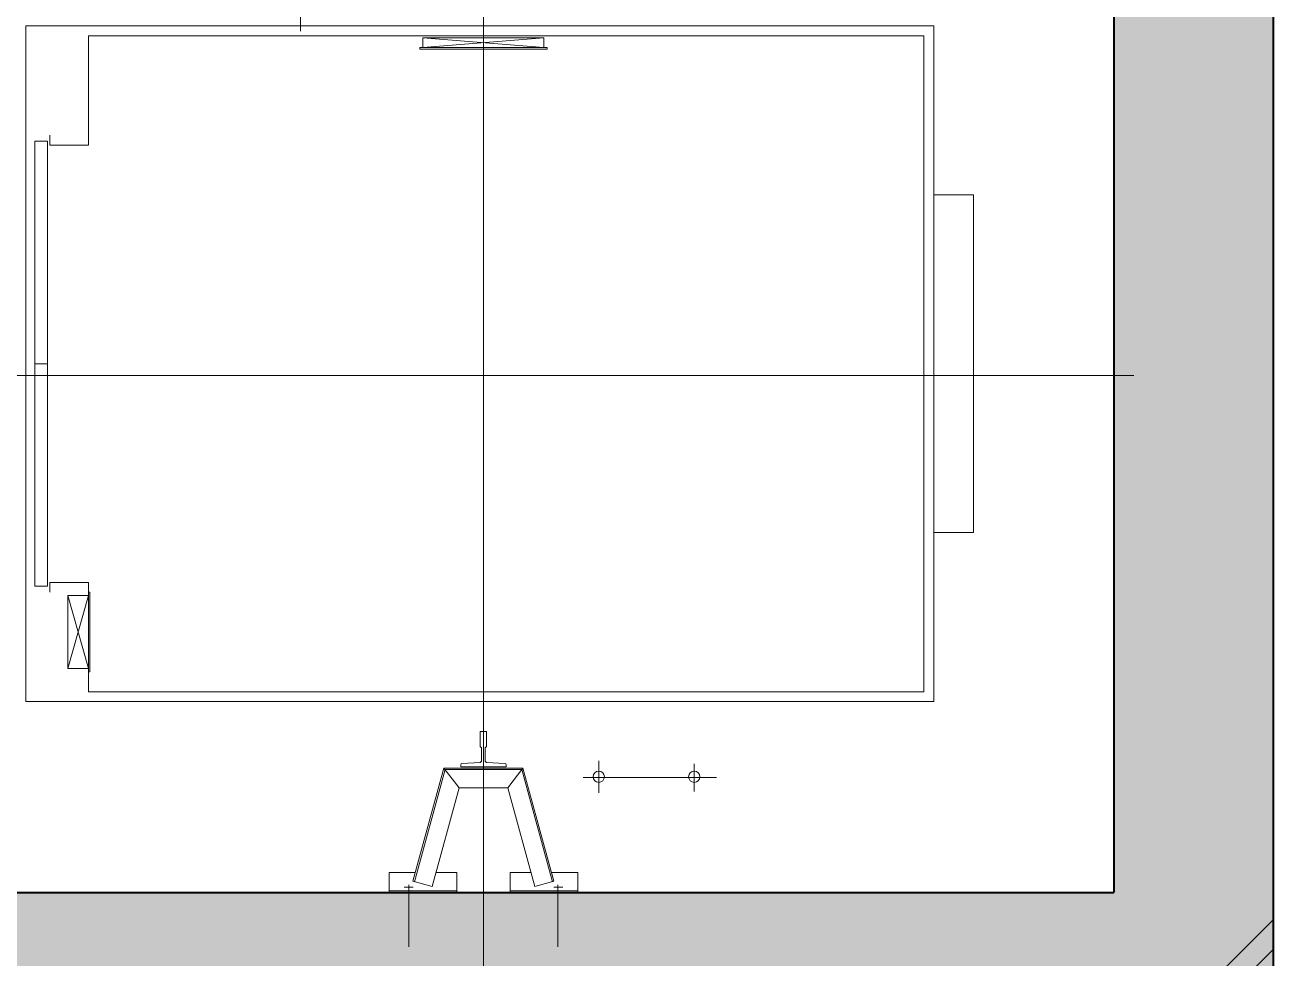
# Model space of a CAD drawing. Header units: millimetres. Extents: x 4739419 to 5837985, y 2291271 to 3446271.
# Drawn here: x 4928424 to 4931562, y 2422926 to 2425273 of the extents above; entities that cross this region are included whole.
import ezdxf

# ---------------------------------------------------------------- set-up
doc = ezdxf.new("R2010")
doc.units = ezdxf.units.MM
doc.layers.get('0').update_dxf_attribs({"color": 255})
for name, color, linetype, lineweight in [('XR-평면도$0$A-CNTL', 9, 'Continuous', 15), ('XR-평면도$0$A-CONC-LIN1', 9, 'Continuous', 40), ('XR-평면도$0$A-DWXM-ELEV', 9, 'Continuous', 18), ('XR-평면도$0$A-ELEV-LIN3', 9, 'Continuous', 18), ('XR-평면도$0$A-XXXX-HATC', 9, 'Continuous', 18)]:
    doc.layers.add(name, color=color, linetype=linetype, lineweight=lineweight)
doc.layers.add('XR-평면도$0$A-CONC-SOLD', color=9, linetype='Continuous')

# ---------------------------------------------------------------- blocks, each defined once
blk = doc.blocks.new('XR-평면도$0$18K')
blk.add_lwpolyline([(-5.6, -57, -0.396891), (-8.1, -54.6), (-10.8, -8), (-14.1, -4.8), (-47.8, -4.8), (-51, -8), (-88, -8), (-89, -7), (-89, 7), (-88, 8), (-51, 8), (-47.8, 4.8), (-14.1, 4.8), (-10.8, 8), (-8.1, 54.6, -0.396891), (-5.6, 57), (0, 57), (0, -57)], format="xyb", close=True)
blk = doc.blocks.new('XR-평면도$0$ELEV_21인승(1호기)')
at = {"layer": 'XR-평면도$0$A-CNTL'}
for p, q in [((1400, -110.2), (1400, 3160.2)), ((3060, 1525), (-260, 1525))]:
    blk.add_line(p, q, dxfattribs=at)
at = {"layer": 'XR-평면도$0$A-DWXM-ELEV'}
for p, q in [((580, 2657), (580, 375)), ((580, 2657), (2280, 2657)), ((2280, 2657), (2280, 375)), ((605, 2632), (605, 532)), ((605, 2632), (2255, 2632)), ((2255, 2632), (2255, 532)), ((388.8, 2111.2), (388.8, 1776.1)), ((354, 2055), (423.5, 2055)), ((431.2, 1815), (351, 1815)), ((100, 1762.1), (150, 1762.1)), ((104, 1592.1), (104, 1762.1)), ((150, 1696.2), (150, 1762.1)), ((-37.1, 1712.1), (119.5, 1712.1)), ((113.4, 1724.3), (113.4, 1701.8)), ((128, 1702.4), (115, 1653.9)), ((127, 1698.5), (409, 1621.3)), ((128, 1702.4), (413, 1624.4)), ((2221, 1365), (2221, 1685)), ((2221, 1365), (2221, 1685)), ((2221, 1685), (2225, 1685)), ((2225, 1365), (2225, 1685)), ((2225, 1365), (2225, 1685)), ((2225, 1677), (2250, 1373)), ((2225, 1373), (2250, 1677)), ((2225, 1677), (2250, 1677)), ((2250, 1373), (2250, 1677)), ((115.1, 1654.1), (363, 1586)), ((150, 1592.1), (150, 1644.5)), ((363, 1586), (413, 1624.4)), ((409, 1428.7), (409, 1621.3)), ((413, 1624.4), (413, 1425.6)), ((100, 1592.1), (150, 1592.1)), ((363, 1464), (363, 1586)), ((100, 1457.9), (150, 1457.9)), ((104, 1457.9), (104, 1287.9)), ((115.1, 1395.9), (363, 1464)), ((150, 1457.9), (150, 1405.5)), ((363, 1464), (413, 1425.6)), ((127, 1351.5), (409, 1428.7)), ((128, 1347.6), (413, 1425.6)), ((128, 1347.6), (115, 1396.1)), ((150, 1353.8), (150, 1287.9)), ((2221, 1365), (2225, 1365)), ((2225, 1373), (2250, 1373)), ((-37.1, 1337.9), (119.5, 1337.9)), ((113.4, 1325.7), (113.4, 1348.2)), ((100, 1287.9), (150, 1287.9)), ((2266.7, 1065), (2456.5, 1065)), ((855, 536), (655, 536)), ((655, 536), (655, 532)), ((855, 536), (855, 532)), ((605, 532), (880, 532)), ((855, 532), (655, 532)), ((663, 532), (847, 480)), ((847, 532), (663, 480)), ((663, 532), (663, 480)), ((847, 532), (847, 480)), ((880, 532), (880, 435)), ((1980, 532), (1980, 435)), ((1980, 532), (2255, 532)), ((847, 480), (663, 480)), ((855, 435), (880, 435)), ((870, 429), (1430, 429)), ((870, 429), (1430, 429)), ((870, 397), (870, 429)), ((1990, 429), (1430, 429)), ((1430, 397), (1430, 429)), ((1430, 397), (1430, 429)), ((1430, 397), (1430, 429)), ((1430, 397), (1430, 429)), ((2005, 435), (1980, 435)), ((1990, 397), (1990, 429)), ((870, 397), (1430, 397)), ((1990, 397), (1430, 397)), ((580, 375), (2280, 375))]:
    blk.add_line(p, q, dxfattribs=at)
blk.add_lwpolyline([(1005, 2657), (1005, 2757), (1855, 2757), (1855, 2657)], dxfattribs=at)
for centre in [(391, 2055), (391, 1815)]:
    blk.add_circle(centre, 14.2, dxfattribs=at)
at = {"layer": 'XR-평면도$0$A-DWXM-ELEV', "xscale": -1, "rotation": 359.9999999999978}
blk.add_blockref('XR-평면도$0$18K', (416, 1525), dxfattribs=at)
blk = doc.blocks.new('XR-평면도$0$CORE_02_05_B2 3F에서8F (230330)')
at = {"layer": 'XR-평면도$0$A-CONC-SOLD'}
h = blk.add_hatch(dxfattribs=at)
h.set_pattern_fill('CONC', color=256, scale=100)
h.set_pattern_definition([(45, (-237243, -745220.6), (-2121.32, 2121.32), []), (45, (-237243, -745145.6), (-2121.32, 2121.32), []), (45, (-237243, -745070.6), (-2121.32, 2121.32), [])])
h.paths.add_polyline_path([(9500, 12000), (9500, 11800), (9900, 11800), (9900, 12400), (5800, 12400), (5800, 12000)], flags=17)
h.paths.add_polyline_path([(2250, 3450), (2250, 6825), (1900, 6825), (1900, 6575), (2000, 6575), (2000, 3450), (400, 3450), (400, 6575), (1285, 6575), (1285, 6825), (400, 6825), (400, 8250), (775, 8250), (775, 8500), (400, 8500), (400, 12000), (1900, 12000), (1900, 8500), (1375, 8500), (1375, 8250), (4250, 8250), (4250, 9200), (4000, 9200), (4000, 8500), (2150, 8500), (2150, 12000), (4000, 12000), (4000, 9800), (4250, 9800), (4250, 12000), (4700, 12000), (4700, 12400), (0, 12400), (0, 0), (9900, 0), (9900, 10685), (9500, 10685), (9500, 10000), (6250, 10000), (6250, 9600), (6500, 9600), (6500, 9750), (9500, 9750), (9500, 7250), (7700, 7250), (7700, 7000), (9500, 7000), (9500, 400), (6500, 400), (6500, 7000), (6600, 7000), (6600, 7250), (6500, 7250), (6500, 8500), (6250, 8500), (6250, 3450), (5800, 3450), (5800, 3200), (6250, 3200), (6250, 400), (3500, 400), (3500, 1400), (3250, 1400), (3250, 400), (400, 400), (400, 3200), (3250, 3200), (3250, 2700), (3500, 2700), (3500, 3200), (4700, 3200), (4700, 3450)])
at = {"layer": 'XR-평면도$0$A-XXXX-HATC'}
h = blk.add_hatch(color=253, dxfattribs=at)
h.dxf.hatch_style = 1
h.paths.add_polyline_path([(0, 12400), (0, 0), (9900, 0), (9900, 10685), (9500, 10685), (9500, 10000), (6250, 10000), (6250, 9615), (6500, 9615), (6500, 9750), (9500, 9750), (9500, 7250), (7715, 7250), (7715, 7000), (9500, 7000), (9500, 400), (6500, 400), (6500, 7000), (6585, 7000), (6585, 7250), (6500, 7250), (6500, 8485), (6250, 8485), (6250, 3450), (5815, 3450), (5815, 3200), (6250, 3200), (6250, 400), (3500, 400), (3500, 1200), (3250, 1200), (3250, 400), (400, 400), (400, 3200), (3250, 3200), (3250, 2500), (3500, 2500), (3500, 3200), (4685, 3200), (4685, 3450), (400, 3450), (400, 6575), (1285, 6575), (1285, 6825), (400, 6825), (400, 8250), (760, 8250), (760, 8500), (400, 8500), (400, 12000), (1900, 12000), (1900, 8500), (1390, 8500), (1390, 8250), (4250, 8250), (4250, 9185), (4000, 9185), (4000, 8500), (2150, 8500), (2150, 12000), (4000, 12000), (4000, 9815), (4250, 9815), (4250, 12000), (4685, 12000), (4685, 12400)])
h.paths.add_polyline_path([(5815, 12400), (5815, 12000), (9500, 12000), (9500, 11815), (9900, 11815), (9900, 12400)])
h.paths.add_polyline_path([(2250, 3450), (2250, 6825), (1915, 6825), (1915, 6575), (2000, 6575), (2000, 3450)])
at = {"layer": 'XR-평면도$0$A-CONC-LIN1'}
for points in [[(9900, 10685), (9900, 0), (0, 0), (0, 12400), (4685, 12400)], [(3250, 400), (400, 400), (400, 3200)], [(3250, 2500), (3250, 3200), (400, 3200)]]:
    blk.add_lwpolyline(points, dxfattribs=at)
at = {"xscale": -1, "rotation": 89.99999999999993}
blk.add_blockref('XR-평면도$0$ELEV_21인승(1호기)', (3510, 3300), dxfattribs=at)

msp = doc.modelspace()

# ---------------------------------------------------------------- linework, layer by layer
at = {"layer": 'XR-평면도$0$A-ELEV-LIN3'}
msp.add_lwpolyline([(5001511.8, 2425791.2), (5001511.8, 2427191.2), (5000111.8, 2427191.2), (5000111.8, 2426291.2), (4987661.8, 2426291.2), (4987661.8, 2426891.2), (4986561.8, 2426891.2), (4986561.8, 2425391.2), (4987661.8, 2425391.2), (4987661.8, 2413891.2), (4931561.8, 2413891.2), (4931561.8, 2425391.2), (4932661.8, 2425391.2), (4932661.8, 2426891.2), (4931561.8, 2426891.2), (4931561.8, 2426291.2), (4921661.8, 2426291.2)], dxfattribs=at)

# ---------------------------------------------------------------- block references
at = {"rotation": 180}
msp.add_blockref('XR-평면도$0$CORE_02_05_B2 3F에서8F (230330)', (4931561.8, 2426291.2), dxfattribs=at)
msp.add_blockref('XR-평면도$0$CORE_02_05_B2 3F에서8F (230330)', (4931561.8, 2426291.2), dxfattribs=at)
msp.add_blockref('XR-평면도$0$CORE_02_05_B2 3F에서8F (230330)', (4931561.8, 2426291.2), dxfattribs=at)

doc.saveas('drawing.dxf')
